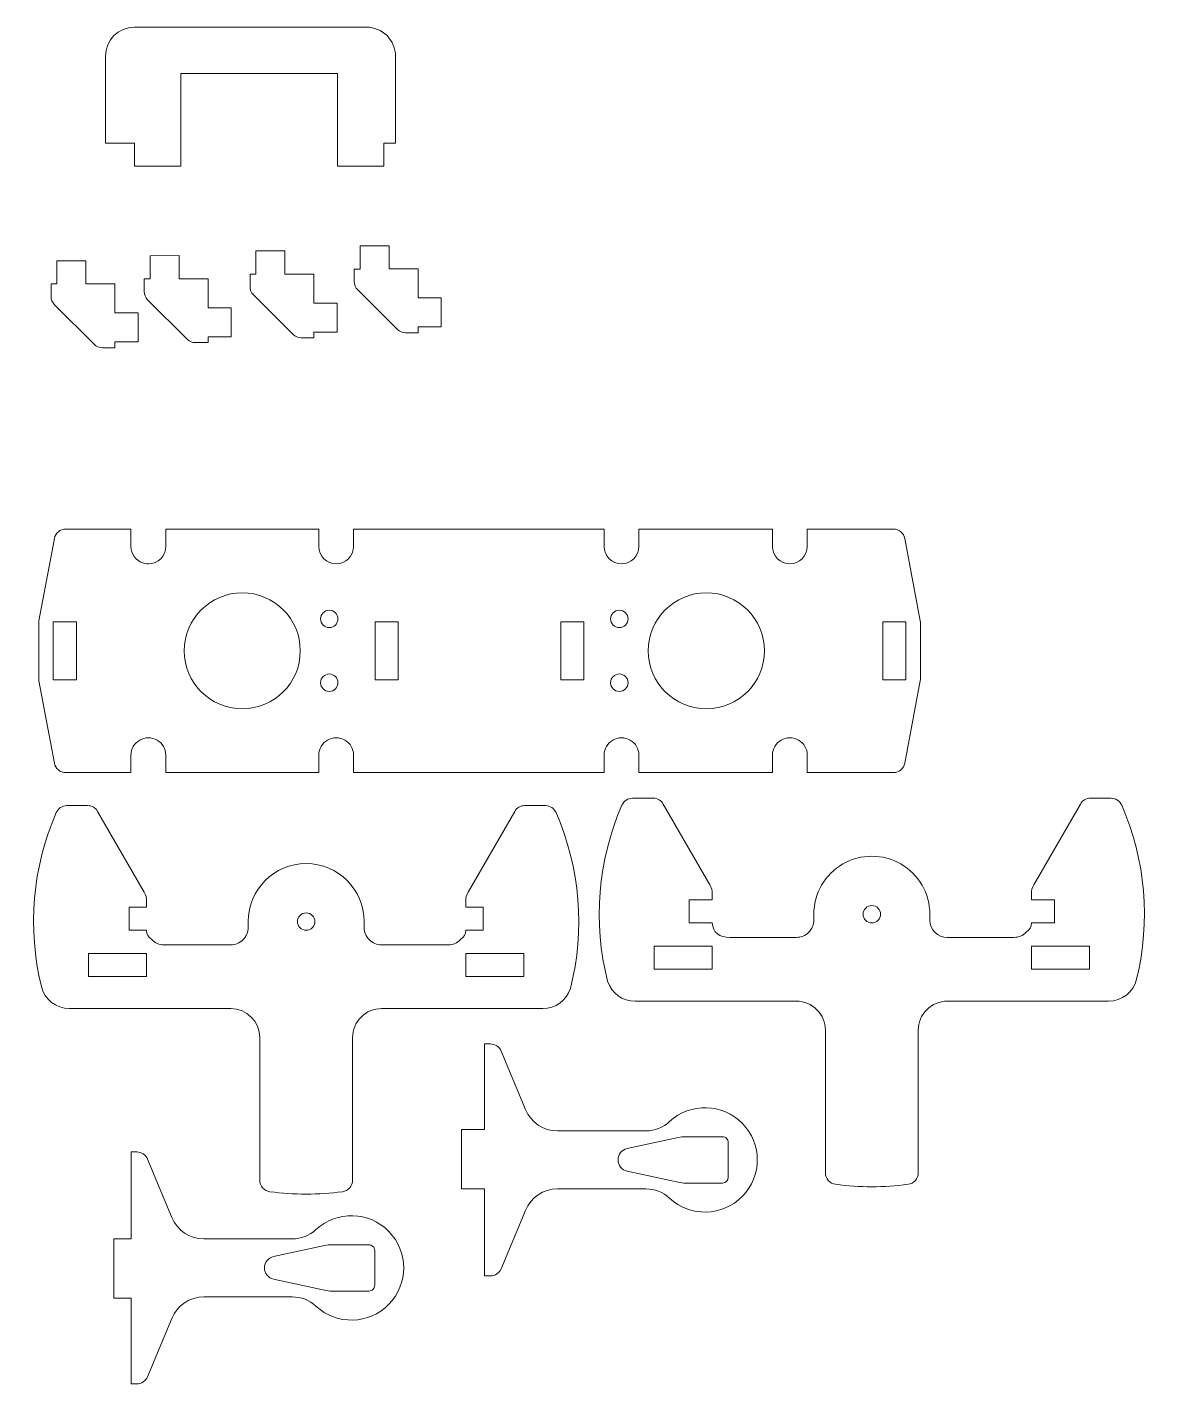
# Model space of a CAD drawing. Header units: millimetres. Extents: x -220 to -27, y -98 to 136.
import ezdxf

# ---------------------------------------------------------------- set-up
doc = ezdxf.new("R2010")
doc.units = ezdxf.units.MM
doc.header["$MEASUREMENT"] = 0
doc.layers.add('Camada 1', color=7, linetype='Continuous')

msp = doc.modelspace()

# ---------------------------------------------------------------- linework, layer by layer
at = {"layer": 'Camada 1', "color": 1, "lineweight": 9}
for centre in [(-168.3386, 34.0175), (-118.3388, 34.0175), (-168.3386, 23.0173), (-118.3388, 23.0173)]:
    msp.add_ellipse(centre, major_axis=(0, 1.5001), ratio=1, dxfattribs=at)
for points, knots in [([(-201.9247, 116.0667), (-201.9247, 116.0667), (-206.9247, 116.0667), (-206.9247, 116.0667), (-206.9247, 116.0667), (-206.9247, 116.0667), (-206.9247, 131.0667), (-206.9247, 131.0667), (-206.9247, 131.0667), (-206.9247, 133.8281), (-204.6861, 136.0667), (-201.9247, 136.0667), (-201.9247, 136.0667), (-201.9247, 136.0667), (-161.9247, 136.0667), (-161.9247, 136.0667), (-161.9247, 136.0667), (-160.5986, 136.0667), (-159.3268, 135.5399), (-158.3891, 134.6022), (-158.3891, 134.6022), (-157.4515, 133.6645), (-156.9247, 132.3928), (-156.9247, 131.0667), (-156.9247, 131.0667), (-156.9247, 131.0667), (-156.9247, 116.0667), (-156.9247, 116.0667), (-156.9247, 116.0667), (-156.9247, 116.0667), (-158.9247, 116.0667), (-158.9247, 116.0667), (-158.9247, 116.0667), (-158.9247, 116.0667), (-158.9247, 112.0667), (-158.9247, 112.0667), (-158.9247, 112.0667), (-158.9247, 112.0667), (-166.9247, 112.0667), (-166.9247, 112.0667), (-166.9247, 112.0667), (-166.9247, 112.0667), (-166.9247, 128.0667), (-166.9247, 128.0667), (-166.9247, 128.0667), (-166.9247, 128.0667), (-193.9247, 128.0667), (-193.9247, 128.0667), (-193.9247, 128.0667), (-193.9247, 128.0667), (-193.9247, 112.0667), (-193.9247, 112.0667), (-193.9247, 112.0667), (-193.9247, 112.0667), (-201.9247, 112.0667), (-201.9247, 112.0667), (-201.9247, 112.0667), (-201.9247, 112.0667), (-201.9247, 116.0667), (-201.9247, 116.0667)], [0, 0, 0, 0, 0.0625, 0.0625, 0.0625, 0.0625, 0.125, 0.125, 0.125, 0.125, 0.1875, 0.1875, 0.1875, 0.1875, 0.25, 0.25, 0.25, 0.25, 0.3125, 0.3125, 0.3125, 0.3125, 0.375, 0.375, 0.375, 0.375, 0.4375, 0.4375, 0.4375, 0.4375, 0.5, 0.5, 0.5, 0.5, 0.5625, 0.5625, 0.5625, 0.5625, 0.625, 0.625, 0.625, 0.625, 0.6875, 0.6875, 0.6875, 0.6875, 0.75, 0.75, 0.75, 0.75, 0.8125, 0.8125, 0.8125, 0.8125, 0.875, 0.875, 0.875, 0.875, 1, 1, 1, 1]), ([(-149.0251, 89.3644), (-149.0251, 89.3644), (-153.0251, 89.3611), (-153.0251, 89.3611), (-153.0251, 89.3611), (-153.0251, 89.3611), (-153.0291, 94.3611), (-153.0291, 94.3611), (-153.0291, 94.3611), (-153.0291, 94.3611), (-158.0291, 94.3571), (-158.0291, 94.3571), (-158.0291, 94.3571), (-158.0291, 94.3571), (-158.0324, 98.3571), (-158.0324, 98.3571), (-158.0324, 98.3571), (-158.0324, 98.3571), (-163.0324, 98.353), (-163.0324, 98.353), (-163.0324, 98.353), (-163.0324, 98.353), (-163.0291, 94.353), (-163.0291, 94.353), (-163.0291, 94.353), (-163.0291, 94.353), (-164.0291, 94.3522), (-164.0291, 94.3522), (-164.0291, 94.3522), (-164.0291, 94.3522), (-164.0274, 92.1807), (-164.0274, 92.1807), (-164.0274, 92.1807), (-164.0269, 91.6502), (-163.8157, 91.1417), (-163.4404, 90.7669), (-163.4404, 90.7669), (-163.4404, 90.7669), (-156.6064, 83.944), (-156.6064, 83.944), (-156.6064, 83.944), (-156.2311, 83.5692), (-155.7222, 83.3589), (-155.1917, 83.3594), (-155.1917, 83.3594), (-155.1917, 83.3594), (-153.0202, 83.3611), (-153.0202, 83.3611), (-153.0202, 83.3611), (-153.0202, 83.3611), (-153.0251, 84.3611), (-153.0251, 84.3611), (-153.0251, 84.3611), (-153.0251, 84.3611), (-149.0251, 84.3644), (-149.0251, 84.3644), (-149.0251, 84.3644), (-149.0251, 84.3644), (-149.0251, 89.3644), (-149.0251, 89.3644)], [0, 0, 0, 0, 0.0625, 0.0625, 0.0625, 0.0625, 0.125, 0.125, 0.125, 0.125, 0.1875, 0.1875, 0.1875, 0.1875, 0.25, 0.25, 0.25, 0.25, 0.3125, 0.3125, 0.3125, 0.3125, 0.375, 0.375, 0.375, 0.375, 0.4375, 0.4375, 0.4375, 0.4375, 0.5, 0.5, 0.5, 0.5, 0.5625, 0.5625, 0.5625, 0.5625, 0.625, 0.625, 0.625, 0.625, 0.6875, 0.6875, 0.6875, 0.6875, 0.75, 0.75, 0.75, 0.75, 0.8125, 0.8125, 0.8125, 0.8125, 0.875, 0.875, 0.875, 0.875, 1, 1, 1, 1]), ([(-185.2372, 87.6648), (-185.2372, 87.6648), (-189.2372, 87.6615), (-189.2372, 87.6615), (-189.2372, 87.6615), (-189.2372, 87.6615), (-189.2412, 92.6615), (-189.2412, 92.6615), (-189.2412, 92.6615), (-189.2412, 92.6615), (-194.2412, 92.6575), (-194.2412, 92.6575), (-194.2412, 92.6575), (-194.2412, 92.6575), (-194.2445, 96.6575), (-194.2445, 96.6575), (-194.2445, 96.6575), (-194.2445, 96.6575), (-199.2445, 96.6534), (-199.2445, 96.6534), (-199.2445, 96.6534), (-199.2445, 96.6534), (-199.2412, 92.6534), (-199.2412, 92.6534), (-199.2412, 92.6534), (-199.2412, 92.6534), (-200.2412, 92.6526), (-200.2412, 92.6526), (-200.2412, 92.6526), (-200.2412, 92.6526), (-200.2395, 90.4811), (-200.2395, 90.4811), (-200.2395, 90.4811), (-200.239, 89.9506), (-200.0278, 89.4421), (-199.6525, 89.0673), (-199.6525, 89.0673), (-199.6525, 89.0673), (-192.8185, 82.2444), (-192.8185, 82.2444), (-192.8185, 82.2444), (-192.4432, 81.8696), (-191.9343, 81.6593), (-191.4038, 81.6598), (-191.4038, 81.6598), (-191.4038, 81.6598), (-189.2323, 81.6615), (-189.2323, 81.6615), (-189.2323, 81.6615), (-189.2323, 81.6615), (-189.2372, 82.6615), (-189.2372, 82.6615), (-189.2372, 82.6615), (-189.2372, 82.6615), (-185.2372, 82.6648), (-185.2372, 82.6648), (-185.2372, 82.6648), (-185.2372, 82.6648), (-185.2372, 87.6648), (-185.2372, 87.6648)], [0, 0, 0, 0, 0.0625, 0.0625, 0.0625, 0.0625, 0.125, 0.125, 0.125, 0.125, 0.1875, 0.1875, 0.1875, 0.1875, 0.25, 0.25, 0.25, 0.25, 0.3125, 0.3125, 0.3125, 0.3125, 0.375, 0.375, 0.375, 0.375, 0.4375, 0.4375, 0.4375, 0.4375, 0.5, 0.5, 0.5, 0.5, 0.5625, 0.5625, 0.5625, 0.5625, 0.625, 0.625, 0.625, 0.625, 0.6875, 0.6875, 0.6875, 0.6875, 0.75, 0.75, 0.75, 0.75, 0.8125, 0.8125, 0.8125, 0.8125, 0.875, 0.875, 0.875, 0.875, 1, 1, 1, 1]), ([(-167.0035, 88.4867), (-167.0035, 88.4867), (-171.0035, 88.4834), (-171.0035, 88.4834), (-171.0035, 88.4834), (-171.0035, 88.4834), (-171.0075, 93.4834), (-171.0075, 93.4834), (-171.0075, 93.4834), (-171.0075, 93.4834), (-176.0075, 93.4794), (-176.0075, 93.4794), (-176.0075, 93.4794), (-176.0075, 93.4794), (-176.0108, 97.4794), (-176.0108, 97.4794), (-176.0108, 97.4794), (-176.0108, 97.4794), (-181.0108, 97.4753), (-181.0108, 97.4753), (-181.0108, 97.4753), (-181.0108, 97.4753), (-181.0075, 93.4753), (-181.0075, 93.4753), (-181.0075, 93.4753), (-181.0075, 93.4753), (-182.0075, 93.4745), (-182.0075, 93.4745), (-182.0075, 93.4745), (-182.0075, 93.4745), (-182.0058, 91.303), (-182.0058, 91.303), (-182.0058, 91.303), (-182.0053, 90.7725), (-181.7941, 90.264), (-181.4188, 89.8892), (-181.4188, 89.8892), (-181.4188, 89.8892), (-174.5848, 83.0663), (-174.5848, 83.0663), (-174.5848, 83.0663), (-174.2095, 82.6915), (-173.7006, 82.4812), (-173.1701, 82.4817), (-173.1701, 82.4817), (-173.1701, 82.4817), (-170.9986, 82.4834), (-170.9986, 82.4834), (-170.9986, 82.4834), (-170.9986, 82.4834), (-171.0035, 83.4834), (-171.0035, 83.4834), (-171.0035, 83.4834), (-171.0035, 83.4834), (-167.0035, 83.4867), (-167.0035, 83.4867), (-167.0035, 83.4867), (-167.0035, 83.4867), (-167.0035, 88.4867), (-167.0035, 88.4867)], [0, 0, 0, 0, 0.0625, 0.0625, 0.0625, 0.0625, 0.125, 0.125, 0.125, 0.125, 0.1875, 0.1875, 0.1875, 0.1875, 0.25, 0.25, 0.25, 0.25, 0.3125, 0.3125, 0.3125, 0.3125, 0.375, 0.375, 0.375, 0.375, 0.4375, 0.4375, 0.4375, 0.4375, 0.5, 0.5, 0.5, 0.5, 0.5625, 0.5625, 0.5625, 0.5625, 0.625, 0.625, 0.625, 0.625, 0.6875, 0.6875, 0.6875, 0.6875, 0.75, 0.75, 0.75, 0.75, 0.8125, 0.8125, 0.8125, 0.8125, 0.875, 0.875, 0.875, 0.875, 1, 1, 1, 1]), ([(-201.2936, 86.7933), (-201.2936, 86.7933), (-205.2936, 86.79), (-205.2936, 86.79), (-205.2936, 86.79), (-205.2936, 86.79), (-205.2976, 91.79), (-205.2976, 91.79), (-205.2976, 91.79), (-205.2976, 91.79), (-210.2976, 91.786), (-210.2976, 91.786), (-210.2976, 91.786), (-210.2976, 91.786), (-210.3009, 95.786), (-210.3009, 95.786), (-210.3009, 95.786), (-210.3009, 95.786), (-215.3009, 95.7819), (-215.3009, 95.7819), (-215.3009, 95.7819), (-215.3009, 95.7819), (-215.2976, 91.7819), (-215.2976, 91.7819), (-215.2976, 91.7819), (-215.2976, 91.7819), (-216.2976, 91.7811), (-216.2976, 91.7811), (-216.2976, 91.7811), (-216.2976, 91.7811), (-216.2959, 89.6096), (-216.2959, 89.6096), (-216.2959, 89.6096), (-216.2954, 89.0791), (-216.0842, 88.5706), (-215.7089, 88.1958), (-215.7089, 88.1958), (-215.7089, 88.1958), (-208.8749, 81.3729), (-208.8749, 81.3729), (-208.8749, 81.3729), (-208.4996, 80.9981), (-207.9907, 80.7878), (-207.4602, 80.7883), (-207.4602, 80.7883), (-207.4602, 80.7883), (-205.2887, 80.79), (-205.2887, 80.79), (-205.2887, 80.79), (-205.2887, 80.79), (-205.2936, 81.79), (-205.2936, 81.79), (-205.2936, 81.79), (-205.2936, 81.79), (-201.2936, 81.7933), (-201.2936, 81.7933), (-201.2936, 81.7933), (-201.2936, 81.7933), (-201.2936, 86.7933), (-201.2936, 86.7933)], [0, 0, 0, 0, 0.0625, 0.0625, 0.0625, 0.0625, 0.125, 0.125, 0.125, 0.125, 0.1875, 0.1875, 0.1875, 0.1875, 0.25, 0.25, 0.25, 0.25, 0.3125, 0.3125, 0.3125, 0.3125, 0.375, 0.375, 0.375, 0.375, 0.4375, 0.4375, 0.4375, 0.4375, 0.5, 0.5, 0.5, 0.5, 0.5625, 0.5625, 0.5625, 0.5625, 0.625, 0.625, 0.625, 0.625, 0.6875, 0.6875, 0.6875, 0.6875, 0.75, 0.75, 0.75, 0.75, 0.8125, 0.8125, 0.8125, 0.8125, 0.875, 0.875, 0.875, 0.875, 1, 1, 1, 1]), ([(-120.9603, 49.5175), (-120.9603, 49.5175), (-120.9603, 46.5175), (-120.9603, 46.5175), (-120.9603, 46.5175), (-120.9603, 44.8607), (-119.6171, 43.5175), (-117.9603, 43.5175), (-117.9603, 43.5175), (-116.3034, 43.5175), (-114.9603, 44.8606), (-114.9603, 46.5175), (-114.9603, 46.5175), (-114.9603, 46.5175), (-114.9603, 49.5175), (-114.9603, 49.5175), (-114.9603, 49.5175), (-114.9603, 49.5175), (-91.9345, 49.5175), (-91.9345, 49.5175), (-91.9345, 49.5175), (-91.9345, 49.5175), (-91.9345, 46.5175), (-91.9345, 46.5175), (-91.9345, 46.5175), (-91.9345, 44.8607), (-90.5913, 43.5175), (-88.9345, 43.5175), (-88.9345, 43.5175), (-87.2776, 43.5175), (-85.9345, 44.8606), (-85.9345, 46.5175), (-85.9345, 46.5175), (-85.9345, 46.5175), (-85.9345, 49.5175), (-85.9345, 49.5175), (-85.9345, 49.5175), (-85.9345, 49.5175), (-71.0868, 49.5175), (-71.0868, 49.5175), (-71.0868, 49.5175), (-70.1244, 49.5175), (-69.2984, 48.832), (-69.1211, 47.8861), (-69.1211, 47.8861), (-69.1211, 47.8861), (-66.4612, 33.7002), (-66.4612, 33.7002), (-66.4612, 33.7002), (-66.4384, 33.5787), (-66.427, 33.4553), (-66.427, 33.3316), (-66.427, 33.3316), (-66.427, 33.3316), (-66.427, 23.7034), (-66.427, 23.7034), (-66.427, 23.7034), (-66.427, 23.5797), (-66.4384, 23.4563), (-66.4612, 23.3348), (-66.4612, 23.3348), (-66.4612, 23.3348), (-69.1211, 9.1489), (-69.1211, 9.1489), (-69.1211, 9.1489), (-69.2984, 8.203), (-70.1244, 7.5175), (-71.0868, 7.5175), (-71.0868, 7.5175), (-71.0868, 7.5175), (-85.9345, 7.5175), (-85.9345, 7.5175), (-85.9345, 7.5175), (-85.9345, 7.5175), (-85.9345, 10.5175), (-85.9345, 10.5175), (-85.9345, 10.5175), (-85.9345, 11.5893), (-86.5063, 12.5797), (-87.4345, 13.1156), (-87.4345, 13.1156), (-88.3627, 13.6515), (-89.5063, 13.6515), (-90.4345, 13.1156), (-90.4345, 13.1156), (-91.3627, 12.5797), (-91.9345, 11.5893), (-91.9345, 10.5175), (-91.9345, 10.5175), (-91.9345, 10.5175), (-91.9345, 7.5175), (-91.9345, 7.5175), (-91.9345, 7.5175), (-91.9345, 7.5175), (-114.9603, 7.5175), (-114.9603, 7.5175), (-114.9603, 7.5175), (-114.9603, 7.5175), (-114.9603, 10.5175), (-114.9603, 10.5175), (-114.9603, 10.5175), (-114.9603, 11.5893), (-115.5321, 12.5797), (-116.4603, 13.1156), (-116.4603, 13.1156), (-117.3885, 13.6515), (-118.5321, 13.6515), (-119.4603, 13.1156), (-119.4603, 13.1156), (-120.3885, 12.5797), (-120.9603, 11.5893), (-120.9603, 10.5175), (-120.9603, 10.5175), (-120.9603, 10.5175), (-120.9603, 7.5175), (-120.9603, 7.5175), (-120.9603, 7.5175), (-120.9603, 7.5175), (-164.149, 7.5175), (-164.149, 7.5175), (-164.149, 7.5175), (-164.149, 7.5175), (-164.149, 10.5175), (-164.149, 10.5175), (-164.149, 10.5175), (-164.149, 11.5893), (-164.7208, 12.5797), (-165.649, 13.1156), (-165.649, 13.1156), (-166.5772, 13.6515), (-167.7208, 13.6515), (-168.649, 13.1156), (-168.649, 13.1156), (-169.5772, 12.5797), (-170.149, 11.5893), (-170.149, 10.5175), (-170.149, 10.5175), (-170.149, 10.5175), (-170.149, 7.5175), (-170.149, 7.5175), (-170.149, 7.5175), (-170.149, 7.5175), (-196.5257, 7.5175), (-196.5257, 7.5175), (-196.5257, 7.5175), (-196.5257, 7.5175), (-196.5257, 10.5175), (-196.5257, 10.5175), (-196.5257, 10.5175), (-196.5257, 11.5893), (-197.0975, 12.5797), (-198.0257, 13.1156), (-198.0257, 13.1156), (-198.9539, 13.6515), (-200.0975, 13.6515), (-201.0257, 13.1156), (-201.0257, 13.1156), (-201.9539, 12.5797), (-202.5257, 11.5893), (-202.5257, 10.5175), (-202.5257, 10.5175), (-202.5257, 10.5175), (-202.5257, 7.5175), (-202.5257, 7.5175), (-202.5257, 7.5175), (-202.5257, 7.5175), (-213.767, 7.5175), (-213.767, 7.5175), (-213.767, 7.5175), (-214.7294, 7.5175), (-215.5554, 8.203), (-215.7328, 9.1489), (-215.7328, 9.1489), (-215.7328, 9.1489), (-218.3926, 23.3348), (-218.3926, 23.3348), (-218.3926, 23.3348), (-218.4154, 23.4563), (-218.4269, 23.5797), (-218.4269, 23.7034), (-218.4269, 23.7034), (-218.4269, 23.7034), (-218.4269, 33.3316), (-218.4269, 33.3316), (-218.4269, 33.3316), (-218.4269, 33.4553), (-218.4154, 33.5787), (-218.3926, 33.7002), (-218.3926, 33.7002), (-218.3926, 33.7002), (-215.7328, 47.8861), (-215.7328, 47.8861), (-215.7328, 47.8861), (-215.5554, 48.832), (-214.7294, 49.5175), (-213.767, 49.5175), (-213.767, 49.5175), (-213.767, 49.5175), (-202.5257, 49.5175), (-202.5257, 49.5175), (-202.5257, 49.5175), (-202.5257, 49.5175), (-202.5257, 46.5175), (-202.5257, 46.5175), (-202.5257, 46.5175), (-202.5257, 45.2116), (-201.6912, 44.1005), (-200.5265, 43.6885), (-200.5265, 43.6885), (-200.2136, 43.5779), (-199.8766, 43.5175), (-199.5257, 43.5175), (-199.5257, 43.5175), (-197.8688, 43.5175), (-196.5257, 44.8606), (-196.5257, 46.5175), (-196.5257, 46.5175), (-196.5257, 46.5175), (-196.5257, 49.5175), (-196.5257, 49.5175), (-196.5257, 49.5175), (-196.5257, 49.5175), (-170.149, 49.5175), (-170.149, 49.5175), (-170.149, 49.5175), (-170.149, 49.5175), (-170.149, 46.5175), (-170.149, 46.5175), (-170.149, 46.5175), (-170.149, 44.8607), (-168.8058, 43.5175), (-167.149, 43.5175), (-167.149, 43.5175), (-165.4921, 43.5175), (-164.149, 44.8606), (-164.149, 46.5175), (-164.149, 46.5175), (-164.149, 46.5175), (-164.149, 49.5175), (-164.149, 49.5175), (-164.149, 49.5175), (-164.149, 49.5175), (-120.9603, 49.5175), (-120.9603, 49.5175)], [0, 0, 0, 0, 0.01612903, 0.01612903, 0.01612903, 0.01612903, 0.03225806, 0.03225806, 0.03225806, 0.03225806, 0.0483871, 0.0483871, 0.0483871, 0.0483871, 0.06451613, 0.06451613, 0.06451613, 0.06451613, 0.08064516, 0.08064516, 0.08064516, 0.08064516, 0.09677419, 0.09677419, 0.09677419, 0.09677419, 0.11290323, 0.11290323, 0.11290323, 0.11290323, 0.12903226, 0.12903226, 0.12903226, 0.12903226, 0.14516129, 0.14516129, 0.14516129, 0.14516129, 0.16129032, 0.16129032, 0.16129032, 0.16129032, 0.17741935, 0.17741935, 0.17741935, 0.17741935, 0.19354839, 0.19354839, 0.19354839, 0.19354839, 0.20967742, 0.20967742, 0.20967742, 0.20967742, 0.22580645, 0.22580645, 0.22580645, 0.22580645, 0.24193548, 0.24193548, 0.24193548, 0.24193548, 0.25806452, 0.25806452, 0.25806452, 0.25806452, 0.27419355, 0.27419355, 0.27419355, 0.27419355, 0.29032258, 0.29032258, 0.29032258, 0.29032258, 0.30645161, 0.30645161, 0.30645161, 0.30645161, 0.32258065, 0.32258065, 0.32258065, 0.32258065, 0.33870968, 0.33870968, 0.33870968, 0.33870968, 0.35483871, 0.35483871, 0.35483871, 0.35483871, 0.37096774, 0.37096774, 0.37096774, 0.37096774, 0.38709677, 0.38709677, 0.38709677, 0.38709677, 0.40322581, 0.40322581, 0.40322581, 0.40322581, 0.41935484, 0.41935484, 0.41935484, 0.41935484, 0.43548387, 0.43548387, 0.43548387, 0.43548387, 0.4516129, 0.4516129, 0.4516129, 0.4516129, 0.46774194, 0.46774194, 0.46774194, 0.46774194, 0.48387097, 0.48387097, 0.48387097, 0.48387097, 0.5, 0.5, 0.5, 0.5, 0.51612903, 0.51612903, 0.51612903, 0.51612903, 0.53225806, 0.53225806, 0.53225806, 0.53225806, 0.5483871, 0.5483871, 0.5483871, 0.5483871, 0.56451613, 0.56451613, 0.56451613, 0.56451613, 0.58064516, 0.58064516, 0.58064516, 0.58064516, 0.59677419, 0.59677419, 0.59677419, 0.59677419, 0.61290323, 0.61290323, 0.61290323, 0.61290323, 0.62903226, 0.62903226, 0.62903226, 0.62903226, 0.64516129, 0.64516129, 0.64516129, 0.64516129, 0.66129032, 0.66129032, 0.66129032, 0.66129032, 0.67741935, 0.67741935, 0.67741935, 0.67741935, 0.69354839, 0.69354839, 0.69354839, 0.69354839, 0.70967742, 0.70967742, 0.70967742, 0.70967742, 0.72580645, 0.72580645, 0.72580645, 0.72580645, 0.74193548, 0.74193548, 0.74193548, 0.74193548, 0.75806452, 0.75806452, 0.75806452, 0.75806452, 0.77419355, 0.77419355, 0.77419355, 0.77419355, 0.79032258, 0.79032258, 0.79032258, 0.79032258, 0.80645161, 0.80645161, 0.80645161, 0.80645161, 0.82258065, 0.82258065, 0.82258065, 0.82258065, 0.83870968, 0.83870968, 0.83870968, 0.83870968, 0.85483871, 0.85483871, 0.85483871, 0.85483871, 0.87096774, 0.87096774, 0.87096774, 0.87096774, 0.88709677, 0.88709677, 0.88709677, 0.88709677, 0.90322581, 0.90322581, 0.90322581, 0.90322581, 0.91935484, 0.91935484, 0.91935484, 0.91935484, 0.93548387, 0.93548387, 0.93548387, 0.93548387, 0.9516129, 0.9516129, 0.9516129, 0.9516129, 0.96774194, 0.96774194, 0.96774194, 0.96774194, 1, 1, 1, 1]), ([(-173.3387, 28.5175), (-173.3387, 34.0404), (-177.8159, 38.5175), (-183.3386, 38.5175), (-183.3386, 38.5175), (-188.8615, 38.5175), (-193.3387, 34.0404), (-193.3387, 28.5175), (-193.3387, 28.5175), (-193.3387, 22.9947), (-188.8616, 18.5175), (-183.3387, 18.5175), (-183.3387, 18.5175), (-177.8159, 18.5175), (-173.3387, 22.9946), (-173.3387, 28.5174)], [0, 0, 0, 0, 0.2, 0.2, 0.2, 0.2, 0.4, 0.4, 0.4, 0.4, 0.6, 0.6, 0.6, 0.6, 1, 1, 1, 1]), ([(-93.3387, 28.5175), (-93.3387, 34.0404), (-97.8159, 38.5175), (-103.3386, 38.5175), (-103.3386, 38.5175), (-108.8615, 38.5175), (-113.3387, 34.0404), (-113.3387, 28.5175), (-113.3387, 28.5175), (-113.3387, 22.9947), (-108.8616, 18.5175), (-103.3387, 18.5175), (-103.3387, 18.5175), (-97.8159, 18.5175), (-93.3387, 22.9946), (-93.3387, 28.5174)], [0, 0, 0, 0, 0.2, 0.2, 0.2, 0.2, 0.4, 0.4, 0.4, 0.4, 0.6, 0.6, 0.6, 0.6, 1, 1, 1, 1]), ([(-215.9269, 23.5175), (-215.9269, 23.5175), (-215.9269, 33.5175), (-215.9269, 33.5175), (-215.9269, 33.5175), (-215.9269, 33.5175), (-211.9269, 33.5175), (-211.9269, 33.5175), (-211.9269, 33.5175), (-211.9269, 33.5175), (-211.9269, 23.5175), (-211.9269, 23.5175), (-211.9269, 23.5175), (-211.9269, 23.5175), (-215.9269, 23.5175), (-215.9269, 23.5175)], [0, 0, 0, 0, 0.2, 0.2, 0.2, 0.2, 0.4, 0.4, 0.4, 0.4, 0.6, 0.6, 0.6, 0.6, 1, 1, 1, 1]), ([(-160.4476, 23.5175), (-160.4476, 23.5175), (-160.4476, 33.5175), (-160.4476, 33.5175), (-160.4476, 33.5175), (-160.4476, 33.5175), (-156.4476, 33.5175), (-156.4476, 33.5175), (-156.4476, 33.5175), (-156.4476, 33.5175), (-156.4476, 23.5175), (-156.4476, 23.5175), (-156.4476, 23.5175), (-156.4476, 23.5175), (-160.4476, 23.5175), (-160.4476, 23.5175)], [0, 0, 0, 0, 0.2, 0.2, 0.2, 0.2, 0.4, 0.4, 0.4, 0.4, 0.6, 0.6, 0.6, 0.6, 1, 1, 1, 1]), ([(-128.4333, 23.5175), (-128.4333, 23.5175), (-128.4333, 33.5175), (-128.4333, 33.5175), (-128.4333, 33.5175), (-128.4333, 33.5175), (-124.4333, 33.5175), (-124.4333, 33.5175), (-124.4333, 33.5175), (-124.4333, 33.5175), (-124.4333, 23.5175), (-124.4333, 23.5175), (-124.4333, 23.5175), (-124.4333, 23.5175), (-128.4333, 23.5175), (-128.4333, 23.5175)], [0, 0, 0, 0, 0.2, 0.2, 0.2, 0.2, 0.4, 0.4, 0.4, 0.4, 0.6, 0.6, 0.6, 0.6, 1, 1, 1, 1]), ([(-72.927, 23.5175), (-72.927, 23.5175), (-72.927, 33.5175), (-72.927, 33.5175), (-72.927, 33.5175), (-72.927, 33.5175), (-68.927, 33.5175), (-68.927, 33.5175), (-68.927, 33.5175), (-68.927, 33.5175), (-68.927, 23.5175), (-68.927, 23.5175), (-68.927, 23.5175), (-68.927, 23.5175), (-72.927, 23.5175), (-72.927, 23.5175)], [0, 0, 0, 0, 0.2, 0.2, 0.2, 0.2, 0.4, 0.4, 0.4, 0.4, 0.6, 0.6, 0.6, 0.6, 1, 1, 1, 1]), ([(-68.5406, -63.4881), (-67.5478, -63.3546), (-66.807, -62.5075), (-66.807, -61.506), (-66.807, -61.506), (-66.807, -61.506), (-66.807, -36.9078), (-66.807, -36.9078), (-66.807, -36.9078), (-66.807, -35.5817), (-66.2802, -34.3099), (-65.3425, -33.3722), (-65.3425, -33.3722), (-64.4049, -32.4345), (-63.1331, -31.9078), (-61.807, -31.9078), (-61.807, -31.9078), (-61.807, -31.9078), (-34.0148, -31.9078), (-34.0148, -31.9078), (-34.0148, -31.9078), (-31.712, -31.9078), (-29.7069, -30.3349), (-29.1586, -28.0982), (-29.1586, -28.0982), (-26.7051, -18.0897), (-27.6089, -7.5523), (-31.7308, 1.8921), (-31.7308, 1.8921), (-32.0489, 2.621), (-32.7686, 3.0921), (-33.5638, 3.0921), (-33.5638, 3.0921), (-33.5638, 3.0921), (-37.12, 3.0921), (-37.12, 3.0921), (-37.12, 3.0921), (-37.8345, 3.0921), (-38.4947, 2.7109), (-38.852, 2.0921), (-38.852, 2.0921), (-38.852, 2.0921), (-46.9051, -11.8561), (-46.9051, -11.8561), (-46.9051, -11.8561), (-47.1684, -12.3121), (-47.307, -12.8295), (-47.307, -13.3561), (-47.307, -13.3561), (-47.307, -13.3561), (-47.307, -14.4078), (-47.307, -14.4078), (-47.307, -14.4078), (-47.307, -14.4078), (-43.307, -14.4078), (-43.307, -14.4078), (-43.307, -14.4078), (-43.307, -14.4078), (-43.307, -18.4078), (-43.307, -18.4078), (-43.307, -18.4078), (-43.307, -18.4078), (-47.307, -18.4078), (-47.307, -18.4078), (-47.307, -18.4078), (-47.307, -19.2034), (-47.6231, -19.4665), (-48.1857, -20.0291), (-48.1857, -20.0291), (-48.7483, -20.5917), (-49.5114, -20.9078), (-50.307, -20.9078), (-50.307, -20.9078), (-50.307, -20.9078), (-61.807, -20.9078), (-61.807, -20.9078), (-61.807, -20.9078), (-63.4639, -20.9077), (-64.807, -19.5646), (-64.807, -17.9078), (-64.807, -17.9078), (-64.807, -17.9078), (-64.807, -16.9078), (-64.807, -16.9078), (-64.807, -16.9078), (-64.807, -13.3351), (-66.713, -10.0338), (-69.807, -8.2475), (-69.807, -8.2475), (-72.901, -6.4612), (-76.713, -6.4612), (-79.807, -8.2475), (-79.807, -8.2475), (-82.901, -10.0338), (-84.807, -13.3351), (-84.807, -16.9078), (-84.807, -16.9078), (-84.807, -16.9078), (-84.807, -17.9078), (-84.807, -17.9078), (-84.807, -17.9078), (-84.807, -18.7034), (-85.1231, -19.4665), (-85.6857, -20.0291), (-85.6857, -20.0291), (-86.2483, -20.5917), (-87.0114, -20.9078), (-87.807, -20.9078), (-87.807, -20.9078), (-87.807, -20.9078), (-99.307, -20.9078), (-99.307, -20.9078), (-99.307, -20.9078), (-100.9639, -20.9077), (-102.307, -20.0646), (-102.307, -18.4078), (-102.307, -18.4078), (-102.307, -18.4078), (-106.307, -18.4078), (-106.307, -18.4078), (-106.307, -18.4078), (-106.307, -18.4078), (-106.307, -14.4078), (-106.307, -14.4078), (-106.307, -14.4078), (-106.307, -14.4078), (-102.307, -14.4078), (-102.307, -14.4078), (-102.307, -14.4078), (-102.307, -14.4078), (-102.307, -13.3561), (-102.307, -13.3561), (-102.307, -13.3561), (-102.307, -12.8295), (-102.4456, -12.3121), (-102.7089, -11.8561), (-102.7089, -11.8561), (-102.7089, -11.8561), (-110.762, 2.0921), (-110.762, 2.0921), (-110.762, 2.0921), (-111.1193, 2.7109), (-111.7795, 3.0921), (-112.494, 3.0921), (-112.494, 3.0921), (-112.494, 3.0921), (-116.0502, 3.0921), (-116.0502, 3.0921), (-116.0502, 3.0921), (-116.8454, 3.0921), (-117.5651, 2.621), (-117.8832, 1.8921), (-117.8832, 1.8921), (-122.0572, -7.6719), (-122.9297, -18.3532), (-120.3631, -28.4679), (-120.3631, -28.4679), (-119.6891, -30.5203), (-117.7731, -31.9077), (-115.6128, -31.9078), (-115.6128, -31.9078), (-115.6128, -31.9078), (-87.807, -31.9078), (-87.807, -31.9078), (-87.807, -31.9078), (-86.4809, -31.9078), (-85.2092, -32.4345), (-84.2715, -33.3722), (-84.2715, -33.3722), (-83.3338, -34.3099), (-82.807, -35.5817), (-82.807, -36.9078), (-82.807, -36.9078), (-82.807, -36.9078), (-82.807, -61.506), (-82.807, -61.506), (-82.807, -61.506), (-82.807, -62.5075), (-82.0662, -63.3546), (-81.0737, -63.4881), (-81.0737, -63.4881), (-76.9147, -64.0476), (-72.6995, -64.0476), (-68.5406, -63.4881)], [0, 0, 0, 0, 0.0212766, 0.0212766, 0.0212766, 0.0212766, 0.04255319, 0.04255319, 0.04255319, 0.04255319, 0.06382979, 0.06382979, 0.06382979, 0.06382979, 0.08510638, 0.08510638, 0.08510638, 0.08510638, 0.10638298, 0.10638298, 0.10638298, 0.10638298, 0.12765957, 0.12765957, 0.12765957, 0.12765957, 0.14893617, 0.14893617, 0.14893617, 0.14893617, 0.17021277, 0.17021277, 0.17021277, 0.17021277, 0.19148936, 0.19148936, 0.19148936, 0.19148936, 0.21276596, 0.21276596, 0.21276596, 0.21276596, 0.23404255, 0.23404255, 0.23404255, 0.23404255, 0.25531915, 0.25531915, 0.25531915, 0.25531915, 0.27659574, 0.27659574, 0.27659574, 0.27659574, 0.29787234, 0.29787234, 0.29787234, 0.29787234, 0.31914894, 0.31914894, 0.31914894, 0.31914894, 0.34042553, 0.34042553, 0.34042553, 0.34042553, 0.36170213, 0.36170213, 0.36170213, 0.36170213, 0.38297872, 0.38297872, 0.38297872, 0.38297872, 0.40425532, 0.40425532, 0.40425532, 0.40425532, 0.42553191, 0.42553191, 0.42553191, 0.42553191, 0.44680851, 0.44680851, 0.44680851, 0.44680851, 0.46808511, 0.46808511, 0.46808511, 0.46808511, 0.4893617, 0.4893617, 0.4893617, 0.4893617, 0.5106383, 0.5106383, 0.5106383, 0.5106383, 0.53191489, 0.53191489, 0.53191489, 0.53191489, 0.55319149, 0.55319149, 0.55319149, 0.55319149, 0.57446809, 0.57446809, 0.57446809, 0.57446809, 0.59574468, 0.59574468, 0.59574468, 0.59574468, 0.61702128, 0.61702128, 0.61702128, 0.61702128, 0.63829787, 0.63829787, 0.63829787, 0.63829787, 0.65957447, 0.65957447, 0.65957447, 0.65957447, 0.68085106, 0.68085106, 0.68085106, 0.68085106, 0.70212766, 0.70212766, 0.70212766, 0.70212766, 0.72340426, 0.72340426, 0.72340426, 0.72340426, 0.74468085, 0.74468085, 0.74468085, 0.74468085, 0.76595745, 0.76595745, 0.76595745, 0.76595745, 0.78723404, 0.78723404, 0.78723404, 0.78723404, 0.80851064, 0.80851064, 0.80851064, 0.80851064, 0.82978723, 0.82978723, 0.82978723, 0.82978723, 0.85106383, 0.85106383, 0.85106383, 0.85106383, 0.87234043, 0.87234043, 0.87234043, 0.87234043, 0.89361702, 0.89361702, 0.89361702, 0.89361702, 0.91489362, 0.91489362, 0.91489362, 0.91489362, 0.93617021, 0.93617021, 0.93617021, 0.93617021, 0.95744681, 0.95744681, 0.95744681, 0.95744681, 1, 1, 1, 1]), ([(-185.3247, -33.1767), (-185.3247, -33.1767), (-213.1169, -33.1767), (-213.1169, -33.1767), (-213.1169, -33.1767), (-215.4198, -33.1767), (-217.4248, -31.6038), (-217.9731, -29.3672), (-217.9731, -29.3672), (-220.4267, -19.3587), (-219.5229, -8.8213), (-215.401, 0.6233), (-215.401, 0.6233), (-215.0829, 1.3521), (-214.3632, 1.8233), (-213.5679, 1.8233), (-213.5679, 1.8233), (-213.5679, 1.8233), (-210.0118, 1.8233), (-210.0118, 1.8233), (-210.0118, 1.8233), (-209.2973, 1.8233), (-208.637, 1.4421), (-208.2798, 0.8233), (-208.2798, 0.8233), (-208.2798, 0.8233), (-200.2267, -13.125), (-200.2267, -13.125), (-200.2267, -13.125), (-199.9634, -13.5811), (-199.8248, -14.0984), (-199.8248, -14.625), (-199.8248, -14.625), (-199.8248, -14.625), (-199.8248, -15.6767), (-199.8248, -15.6767), (-199.8248, -15.6767), (-199.8248, -15.6767), (-202.8248, -15.6767), (-202.8248, -15.6767), (-202.8248, -15.6767), (-202.8248, -15.6767), (-202.8248, -19.6767), (-202.8248, -19.6767), (-202.8248, -19.6767), (-202.8248, -19.6767), (-199.8248, -19.6767), (-199.8248, -19.6767), (-199.8248, -19.6767), (-199.8248, -20.4724), (-199.5087, -20.7354), (-198.9461, -21.298), (-198.9461, -21.298), (-198.3835, -21.8606), (-197.6204, -22.1767), (-196.8248, -22.1767), (-196.8248, -22.1767), (-196.8248, -22.1767), (-185.3248, -22.1767), (-185.3248, -22.1767), (-185.3248, -22.1767), (-184.5291, -22.1767), (-183.7661, -21.8606), (-183.2034, -21.298), (-183.2034, -21.298), (-182.6408, -20.7354), (-182.3248, -19.9724), (-182.3248, -19.1767), (-182.3248, -19.1767), (-182.3248, -19.1767), (-182.3248, -18.1767), (-182.3248, -18.1767), (-182.3248, -18.1767), (-182.3247, -12.6538), (-177.8476, -8.1767), (-172.3247, -8.1767), (-172.3247, -8.1767), (-166.8019, -8.1767), (-162.3248, -12.6539), (-162.3248, -18.1767), (-162.3248, -18.1767), (-162.3248, -18.1767), (-162.3248, -19.1767), (-162.3248, -19.1767), (-162.3248, -19.1767), (-162.3248, -19.9724), (-162.0087, -20.7354), (-161.4461, -21.298), (-161.4461, -21.298), (-160.8835, -21.8606), (-160.1204, -22.1767), (-159.3248, -22.1767), (-159.3248, -22.1767), (-159.3248, -22.1767), (-147.8248, -22.1767), (-147.8248, -22.1767), (-147.8248, -22.1767), (-147.0291, -22.1767), (-146.2661, -21.8606), (-145.7034, -21.298), (-145.7034, -21.298), (-145.1408, -20.7354), (-144.8248, -20.4724), (-144.8248, -19.6767), (-144.8248, -19.6767), (-143.8248, -19.6767), (-142.8248, -19.6767), (-141.8248, -19.6767), (-141.8248, -19.6767), (-141.8248, -19.6767), (-141.8248, -15.6767), (-141.8248, -15.6767), (-141.8248, -15.6767), (-141.8248, -15.6767), (-144.8248, -15.6767), (-144.8248, -15.6767), (-144.8248, -15.6767), (-144.8248, -15.6767), (-144.8248, -14.625), (-144.8248, -14.625), (-144.8248, -14.625), (-144.8248, -14.0984), (-144.6861, -13.5811), (-144.4228, -13.125), (-144.4228, -13.125), (-144.4228, -13.125), (-136.3698, 0.8233), (-136.3698, 0.8233), (-136.3698, 0.8233), (-136.0125, 1.4421), (-135.3523, 1.8233), (-134.6377, 1.8233), (-134.6377, 1.8233), (-134.6377, 1.8233), (-131.0816, 1.8233), (-131.0816, 1.8233), (-131.0816, 1.8233), (-130.2863, 1.8233), (-129.5666, 1.3521), (-129.2486, 0.6233), (-129.2486, 0.6233), (-125.0745, -8.9408), (-124.202, -19.6222), (-126.7687, -29.7369), (-126.7687, -29.7369), (-127.4428, -31.7893), (-129.3587, -33.1767), (-131.519, -33.1767), (-131.519, -33.1767), (-131.519, -33.1767), (-159.3248, -33.1767), (-159.3248, -33.1767), (-159.3248, -33.1767), (-160.6508, -33.1767), (-161.9226, -33.7035), (-162.8603, -34.6412), (-162.8603, -34.6412), (-163.798, -35.5789), (-164.3248, -36.8506), (-164.3248, -38.1767), (-164.3248, -38.1767), (-164.3248, -38.1767), (-164.3248, -62.7749), (-164.3248, -62.7749), (-164.3248, -62.7749), (-164.3248, -63.7764), (-165.0655, -64.6235), (-166.0581, -64.7571), (-166.0581, -64.7571), (-170.2171, -65.3166), (-174.4324, -65.3166), (-178.5914, -64.7571), (-178.5914, -64.7571), (-179.584, -64.6235), (-180.3248, -63.7764), (-180.3248, -62.7749), (-180.3248, -62.7749), (-180.3248, -62.7749), (-180.3248, -38.1767), (-180.3248, -38.1767), (-180.3248, -38.1767), (-180.3248, -35.4153), (-182.5633, -33.1767), (-185.3247, -33.1767)], [0, 0, 0, 0, 0.0212766, 0.0212766, 0.0212766, 0.0212766, 0.04255319, 0.04255319, 0.04255319, 0.04255319, 0.06382979, 0.06382979, 0.06382979, 0.06382979, 0.08510638, 0.08510638, 0.08510638, 0.08510638, 0.10638298, 0.10638298, 0.10638298, 0.10638298, 0.12765957, 0.12765957, 0.12765957, 0.12765957, 0.14893617, 0.14893617, 0.14893617, 0.14893617, 0.17021277, 0.17021277, 0.17021277, 0.17021277, 0.19148936, 0.19148936, 0.19148936, 0.19148936, 0.21276596, 0.21276596, 0.21276596, 0.21276596, 0.23404255, 0.23404255, 0.23404255, 0.23404255, 0.25531915, 0.25531915, 0.25531915, 0.25531915, 0.27659574, 0.27659574, 0.27659574, 0.27659574, 0.29787234, 0.29787234, 0.29787234, 0.29787234, 0.31914894, 0.31914894, 0.31914894, 0.31914894, 0.34042553, 0.34042553, 0.34042553, 0.34042553, 0.36170213, 0.36170213, 0.36170213, 0.36170213, 0.38297872, 0.38297872, 0.38297872, 0.38297872, 0.40425532, 0.40425532, 0.40425532, 0.40425532, 0.42553191, 0.42553191, 0.42553191, 0.42553191, 0.44680851, 0.44680851, 0.44680851, 0.44680851, 0.46808511, 0.46808511, 0.46808511, 0.46808511, 0.4893617, 0.4893617, 0.4893617, 0.4893617, 0.5106383, 0.5106383, 0.5106383, 0.5106383, 0.53191489, 0.53191489, 0.53191489, 0.53191489, 0.55319149, 0.55319149, 0.55319149, 0.55319149, 0.57446809, 0.57446809, 0.57446809, 0.57446809, 0.59574468, 0.59574468, 0.59574468, 0.59574468, 0.61702128, 0.61702128, 0.61702128, 0.61702128, 0.63829787, 0.63829787, 0.63829787, 0.63829787, 0.65957447, 0.65957447, 0.65957447, 0.65957447, 0.68085106, 0.68085106, 0.68085106, 0.68085106, 0.70212766, 0.70212766, 0.70212766, 0.70212766, 0.72340426, 0.72340426, 0.72340426, 0.72340426, 0.74468085, 0.74468085, 0.74468085, 0.74468085, 0.76595745, 0.76595745, 0.76595745, 0.76595745, 0.78723404, 0.78723404, 0.78723404, 0.78723404, 0.80851064, 0.80851064, 0.80851064, 0.80851064, 0.82978723, 0.82978723, 0.82978723, 0.82978723, 0.85106383, 0.85106383, 0.85106383, 0.85106383, 0.87234043, 0.87234043, 0.87234043, 0.87234043, 0.89361702, 0.89361702, 0.89361702, 0.89361702, 0.91489362, 0.91489362, 0.91489362, 0.91489362, 0.93617021, 0.93617021, 0.93617021, 0.93617021, 0.95744681, 0.95744681, 0.95744681, 0.95744681, 1, 1, 1, 1]), ([(-74.807, -18.4078), (-73.9786, -18.4078), (-73.307, -17.7362), (-73.307, -16.9078), (-73.307, -16.9078), (-73.307, -16.0793), (-73.9786, -15.4078), (-74.807, -15.4078), (-74.807, -15.4078), (-75.6354, -15.4078), (-76.307, -16.0793), (-76.307, -16.9077), (-76.307, -16.9077), (-76.307, -17.7362), (-75.6354, -18.4077), (-74.807, -18.4078)], [0, 0, 0, 0, 0.2, 0.2, 0.2, 0.2, 0.4, 0.4, 0.4, 0.4, 0.6, 0.6, 0.6, 0.6, 1, 1, 1, 1]), ([(-172.3248, -16.6767), (-173.1532, -16.6767), (-173.8248, -17.3483), (-173.8248, -18.1767), (-173.8248, -18.1767), (-173.8248, -19.0051), (-173.1532, -19.6767), (-172.3248, -19.6767), (-172.3248, -19.6767), (-171.4963, -19.6767), (-170.8248, -19.0051), (-170.8248, -18.1767), (-170.8248, -18.1767), (-170.8248, -17.3483), (-171.4963, -16.6767), (-172.3248, -16.6767)], [0, 0, 0, 0, 0.2, 0.2, 0.2, 0.2, 0.4, 0.4, 0.4, 0.4, 0.6, 0.6, 0.6, 0.6, 1, 1, 1, 1]), ([(-102.307, -26.4078), (-102.307, -26.4078), (-112.307, -26.4078), (-112.307, -26.4078), (-112.307, -26.4078), (-112.307, -26.4078), (-112.307, -22.4078), (-112.307, -22.4078), (-112.307, -22.4078), (-112.307, -22.4078), (-102.307, -22.4078), (-102.307, -22.4078), (-102.307, -22.4078), (-102.307, -22.4078), (-102.307, -26.4078), (-102.307, -26.4078)], [0, 0, 0, 0, 0.2, 0.2, 0.2, 0.2, 0.4, 0.4, 0.4, 0.4, 0.6, 0.6, 0.6, 0.6, 1, 1, 1, 1]), ([(-37.307, -26.4078), (-37.307, -26.4078), (-47.307, -26.4078), (-47.307, -26.4078), (-47.307, -26.4078), (-47.307, -26.4078), (-47.307, -22.4078), (-47.307, -22.4078), (-47.307, -22.4078), (-47.307, -22.4078), (-37.307, -22.4078), (-37.307, -22.4078), (-37.307, -22.4078), (-37.307, -22.4078), (-37.307, -26.4078), (-37.307, -26.4078)], [0, 0, 0, 0, 0.2, 0.2, 0.2, 0.2, 0.4, 0.4, 0.4, 0.4, 0.6, 0.6, 0.6, 0.6, 1, 1, 1, 1]), ([(-209.8248, -27.6767), (-209.8248, -27.6767), (-209.8248, -23.6767), (-209.8248, -23.6767), (-209.8248, -23.6767), (-209.8248, -23.6767), (-199.8248, -23.6767), (-199.8248, -23.6767), (-199.8248, -23.6767), (-199.8248, -23.6767), (-199.8248, -27.6767), (-199.8248, -27.6767), (-199.8248, -27.6767), (-199.8248, -27.6767), (-209.8248, -27.6767), (-209.8248, -27.6767)], [0, 0, 0, 0, 0.2, 0.2, 0.2, 0.2, 0.4, 0.4, 0.4, 0.4, 0.6, 0.6, 0.6, 0.6, 1, 1, 1, 1]), ([(-144.8248, -27.6767), (-144.8248, -27.6767), (-144.8248, -23.6767), (-144.8248, -23.6767), (-144.8248, -23.6767), (-144.8248, -23.6767), (-134.8248, -23.6767), (-134.8248, -23.6767), (-134.8248, -23.6767), (-134.8248, -23.6767), (-134.8248, -27.6767), (-134.8248, -27.6767), (-134.8248, -27.6767), (-134.8248, -27.6767), (-144.8248, -27.6767), (-144.8248, -27.6767)], [0, 0, 0, 0, 0.2, 0.2, 0.2, 0.2, 0.4, 0.4, 0.4, 0.4, 0.6, 0.6, 0.6, 0.6, 1, 1, 1, 1]), ([(-134.5385, -67.9784), (-133.6098, -65.7364), (-131.422, -64.2745), (-128.9952, -64.2745), (-128.9952, -64.2745), (-128.9952, -64.2745), (-113.7519, -64.2745), (-113.7519, -64.2745), (-113.7519, -64.2745), (-112.239, -64.2745), (-110.782, -64.846), (-109.6726, -65.8745), (-109.6726, -65.8745), (-106.0924, -69.1938), (-100.5186, -69.0533), (-97.1102, -65.5578), (-97.1102, -65.5578), (-93.7017, -62.0623), (-93.7017, -56.4868), (-97.1101, -52.9913), (-97.1101, -52.9913), (-100.5186, -49.4959), (-106.0923, -49.3553), (-109.6726, -52.6745), (-109.6726, -52.6745), (-110.782, -53.7031), (-112.239, -54.2745), (-113.7519, -54.2745), (-113.7519, -54.2745), (-113.7519, -54.2745), (-128.9952, -54.2745), (-128.9952, -54.2745), (-128.9952, -54.2745), (-131.422, -54.2745), (-133.6098, -52.8127), (-134.5385, -50.5706), (-134.5385, -50.5706), (-134.5385, -50.5706), (-138.7061, -40.5092), (-138.7061, -40.5092), (-138.7061, -40.5092), (-139.0156, -39.7618), (-139.7449, -39.2745), (-140.5538, -39.2745), (-140.5538, -39.2745), (-140.5538, -39.2745), (-141.5538, -39.2745), (-141.5538, -39.2745), (-141.5538, -39.2745), (-141.5538, -39.2745), (-141.5538, -54.0523), (-141.5538, -54.0523), (-141.5538, -54.0523), (-141.5538, -54.0523), (-145.5538, -54.0523), (-145.5538, -54.0523), (-145.5538, -54.0523), (-145.5538, -54.0523), (-145.5617, -64.2745), (-145.5617, -64.2745), (-145.5617, -64.2745), (-145.5617, -64.2745), (-141.5538, -64.2745), (-141.5538, -64.2745), (-141.5538, -64.2745), (-141.5538, -64.2745), (-141.5538, -79.2745), (-141.5538, -79.2745), (-141.5538, -79.2745), (-141.5538, -79.2745), (-140.5538, -79.2745), (-140.5538, -79.2745), (-140.5538, -79.2745), (-139.7449, -79.2745), (-139.0156, -78.7873), (-138.7061, -78.0399), (-138.7061, -78.0399), (-138.7061, -78.0399), (-134.5385, -67.9784), (-134.5385, -67.9784)], [0, 0, 0, 0, 0.04761905, 0.04761905, 0.04761905, 0.04761905, 0.0952381, 0.0952381, 0.0952381, 0.0952381, 0.14285714, 0.14285714, 0.14285714, 0.14285714, 0.19047619, 0.19047619, 0.19047619, 0.19047619, 0.23809524, 0.23809524, 0.23809524, 0.23809524, 0.28571429, 0.28571429, 0.28571429, 0.28571429, 0.33333333, 0.33333333, 0.33333333, 0.33333333, 0.38095238, 0.38095238, 0.38095238, 0.38095238, 0.42857143, 0.42857143, 0.42857143, 0.42857143, 0.47619048, 0.47619048, 0.47619048, 0.47619048, 0.52380952, 0.52380952, 0.52380952, 0.52380952, 0.57142857, 0.57142857, 0.57142857, 0.57142857, 0.61904762, 0.61904762, 0.61904762, 0.61904762, 0.66666667, 0.66666667, 0.66666667, 0.66666667, 0.71428571, 0.71428571, 0.71428571, 0.71428571, 0.76190476, 0.76190476, 0.76190476, 0.76190476, 0.80952381, 0.80952381, 0.80952381, 0.80952381, 0.85714286, 0.85714286, 0.85714286, 0.85714286, 0.9047619, 0.9047619, 0.9047619, 0.9047619, 1, 1, 1, 1]), ([(-99.5538, -62.2746), (-99.5538, -62.2746), (-99.5538, -56.2745), (-99.5538, -56.2745), (-99.5538, -56.2745), (-99.5538, -56.0093), (-99.6592, -55.755), (-99.8467, -55.5674), (-99.8467, -55.5674), (-100.0342, -55.3799), (-100.2886, -55.2745), (-100.5538, -55.2745), (-100.5538, -55.2745), (-100.5538, -55.2745), (-106.9102, -55.2745), (-106.9102, -55.2745), (-106.9102, -55.2745), (-107.338, -55.2745), (-107.7647, -55.3203), (-108.1828, -55.4111), (-108.1828, -55.4111), (-108.1828, -55.4111), (-116.978, -57.3201), (-116.978, -57.3201), (-116.978, -57.3201), (-117.8977, -57.5197), (-118.5538, -58.3335), (-118.5538, -59.2745), (-118.5538, -59.2745), (-118.5538, -60.2156), (-117.8977, -61.0294), (-116.978, -61.229), (-116.978, -61.229), (-116.978, -61.229), (-108.1828, -63.138), (-108.1828, -63.138), (-108.1828, -63.138), (-107.7647, -63.2288), (-107.338, -63.2745), (-106.9102, -63.2745), (-106.9102, -63.2745), (-106.9102, -63.2745), (-100.5538, -63.2745), (-100.5538, -63.2745), (-100.5538, -63.2745), (-100.0015, -63.2745), (-99.5538, -62.8268), (-99.5538, -62.2746)], [0, 0, 0, 0, 0.07692308, 0.07692308, 0.07692308, 0.07692308, 0.15384615, 0.15384615, 0.15384615, 0.15384615, 0.23076923, 0.23076923, 0.23076923, 0.23076923, 0.30769231, 0.30769231, 0.30769231, 0.30769231, 0.38461538, 0.38461538, 0.38461538, 0.38461538, 0.46153846, 0.46153846, 0.46153846, 0.46153846, 0.53846154, 0.53846154, 0.53846154, 0.53846154, 0.61538462, 0.61538462, 0.61538462, 0.61538462, 0.69230769, 0.69230769, 0.69230769, 0.69230769, 0.76923077, 0.76923077, 0.76923077, 0.76923077, 0.84615385, 0.84615385, 0.84615385, 0.84615385, 1, 1, 1, 1]), ([(-195.4985, -69.1973), (-194.5699, -71.4393), (-192.382, -72.9012), (-189.9553, -72.9012), (-189.9553, -72.9012), (-189.9553, -72.9012), (-174.7119, -72.9012), (-174.7119, -72.9012), (-174.7119, -72.9012), (-173.1991, -72.9012), (-171.7421, -72.3297), (-170.6327, -71.3012), (-170.6327, -71.3012), (-167.0525, -67.9819), (-161.4787, -68.1225), (-158.0702, -71.6179), (-158.0702, -71.6179), (-154.6619, -75.1134), (-154.6619, -80.689), (-158.0702, -84.1844), (-158.0702, -84.1844), (-161.4787, -87.6799), (-167.0525, -87.8204), (-170.6327, -84.5012), (-170.6327, -84.5012), (-171.7421, -83.4727), (-173.1991, -82.9012), (-174.7119, -82.9012), (-174.7119, -82.9012), (-174.7119, -82.9012), (-189.9553, -82.9012), (-189.9553, -82.9012), (-189.9553, -82.9012), (-192.382, -82.9012), (-194.5699, -84.363), (-195.4985, -86.6051), (-195.4985, -86.6051), (-195.4985, -86.6051), (-199.6661, -96.6666), (-199.6661, -96.6666), (-199.6661, -96.6666), (-199.9757, -97.4139), (-200.705, -97.9012), (-201.5139, -97.9012), (-201.5139, -97.9012), (-201.5139, -97.9012), (-202.5139, -97.9012), (-202.5139, -97.9012), (-202.5139, -97.9012), (-202.5139, -97.9012), (-202.5139, -83.1234), (-202.5139, -83.1234), (-202.5139, -83.1234), (-202.5139, -83.1234), (-205.4548, -83.1234), (-205.4548, -83.1234), (-205.4548, -83.1234), (-205.4548, -83.1234), (-205.4627, -72.9012), (-205.4627, -72.9012), (-205.4627, -72.9012), (-205.4627, -72.9012), (-202.5139, -72.9012), (-202.5139, -72.9012), (-202.5139, -72.9012), (-202.5139, -72.9012), (-202.5139, -57.9012), (-202.5139, -57.9012), (-202.5139, -57.9012), (-202.5139, -57.9012), (-201.5139, -57.9012), (-201.5139, -57.9012), (-201.5139, -57.9012), (-200.705, -57.9012), (-199.9757, -58.3885), (-199.6661, -59.1358), (-199.6661, -59.1358), (-199.6661, -59.1358), (-195.4985, -69.1973), (-195.4985, -69.1973)], [0, 0, 0, 0, 0.04761905, 0.04761905, 0.04761905, 0.04761905, 0.0952381, 0.0952381, 0.0952381, 0.0952381, 0.14285714, 0.14285714, 0.14285714, 0.14285714, 0.19047619, 0.19047619, 0.19047619, 0.19047619, 0.23809524, 0.23809524, 0.23809524, 0.23809524, 0.28571429, 0.28571429, 0.28571429, 0.28571429, 0.33333333, 0.33333333, 0.33333333, 0.33333333, 0.38095238, 0.38095238, 0.38095238, 0.38095238, 0.42857143, 0.42857143, 0.42857143, 0.42857143, 0.47619048, 0.47619048, 0.47619048, 0.47619048, 0.52380952, 0.52380952, 0.52380952, 0.52380952, 0.57142857, 0.57142857, 0.57142857, 0.57142857, 0.61904762, 0.61904762, 0.61904762, 0.61904762, 0.66666667, 0.66666667, 0.66666667, 0.66666667, 0.71428571, 0.71428571, 0.71428571, 0.71428571, 0.76190476, 0.76190476, 0.76190476, 0.76190476, 0.80952381, 0.80952381, 0.80952381, 0.80952381, 0.85714286, 0.85714286, 0.85714286, 0.85714286, 0.9047619, 0.9047619, 0.9047619, 0.9047619, 1, 1, 1, 1]), ([(-167.8702, -81.9012), (-168.2981, -81.9012), (-168.7248, -81.8554), (-169.1429, -81.7647), (-169.1429, -81.7647), (-169.1429, -81.7647), (-177.9381, -79.8557), (-177.9381, -79.8557), (-177.9381, -79.8557), (-178.8578, -79.6561), (-179.5139, -78.8423), (-179.5139, -77.9012), (-179.5139, -77.9012), (-179.5139, -76.9601), (-178.8578, -76.1463), (-177.9381, -75.9467), (-177.9381, -75.9467), (-177.9381, -75.9467), (-169.1429, -74.0377), (-169.1429, -74.0377), (-169.1429, -74.0377), (-168.7248, -73.947), (-168.2981, -73.9012), (-167.8702, -73.9012), (-167.8702, -73.9012), (-167.8702, -73.9012), (-161.5139, -73.9012), (-161.5139, -73.9012), (-161.5139, -73.9012), (-161.2487, -73.9012), (-160.9943, -74.0065), (-160.8068, -74.1941), (-160.8068, -74.1941), (-160.6193, -74.3816), (-160.5139, -74.636), (-160.5139, -74.9012), (-160.5139, -74.9012), (-160.5139, -74.9012), (-160.5139, -80.9012), (-160.5139, -80.9012), (-160.5139, -80.9012), (-160.5139, -81.1664), (-160.6193, -81.4208), (-160.8068, -81.6083), (-160.8068, -81.6083), (-160.9943, -81.7958), (-161.2487, -81.9012), (-161.5139, -81.9012), (-161.5139, -81.9012), (-161.5139, -81.9012), (-167.8702, -81.9012), (-167.8702, -81.9012)], [0, 0, 0, 0, 0.07142857, 0.07142857, 0.07142857, 0.07142857, 0.14285714, 0.14285714, 0.14285714, 0.14285714, 0.21428571, 0.21428571, 0.21428571, 0.21428571, 0.28571429, 0.28571429, 0.28571429, 0.28571429, 0.35714286, 0.35714286, 0.35714286, 0.35714286, 0.42857143, 0.42857143, 0.42857143, 0.42857143, 0.5, 0.5, 0.5, 0.5, 0.57142857, 0.57142857, 0.57142857, 0.57142857, 0.64285714, 0.64285714, 0.64285714, 0.64285714, 0.71428571, 0.71428571, 0.71428571, 0.71428571, 0.78571429, 0.78571429, 0.78571429, 0.78571429, 0.85714286, 0.85714286, 0.85714286, 0.85714286, 1, 1, 1, 1])]:
    msp.add_open_spline(points, degree=3, knots=knots, dxfattribs=at)

doc.saveas('drawing.dxf')
